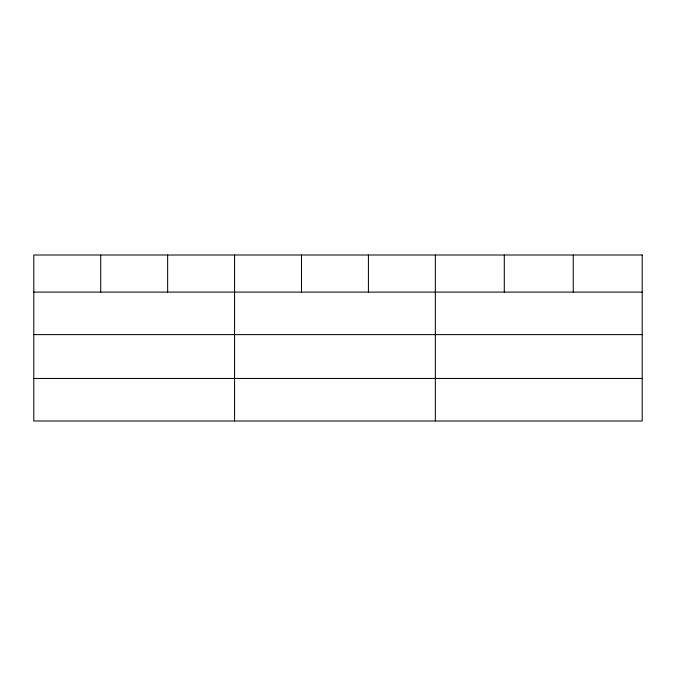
<?xml version="1.0" encoding="UTF-8"?>
<svg xmlns="http://www.w3.org/2000/svg" width="676" height="676" viewBox="0 0 676 676"><rect width="100%" height="100%" fill="white"/><g stroke="black" fill="none" stroke-linecap="round" stroke-linejoin="round"><path stroke-width="1.01" d="M33.8 292.1L642.2 292.1M33.8 334.628L642.2 334.628M33.8 378.459L642.2 378.459M573.248 255.004L573.248 292.1M504.296 255.004L504.296 292.1M435.344 255.004L435.344 420.996M368.42 255.004L368.42 292.1M301.496 255.004L301.496 292.1M234.572 255.004L234.572 420.996M167.648 255.004L167.648 292.1M100.724 255.004L100.724 292.1M642.2 255.004L33.8 255.004L33.8 420.996L642.2 420.996L642.2 255.004"/></g></svg>
